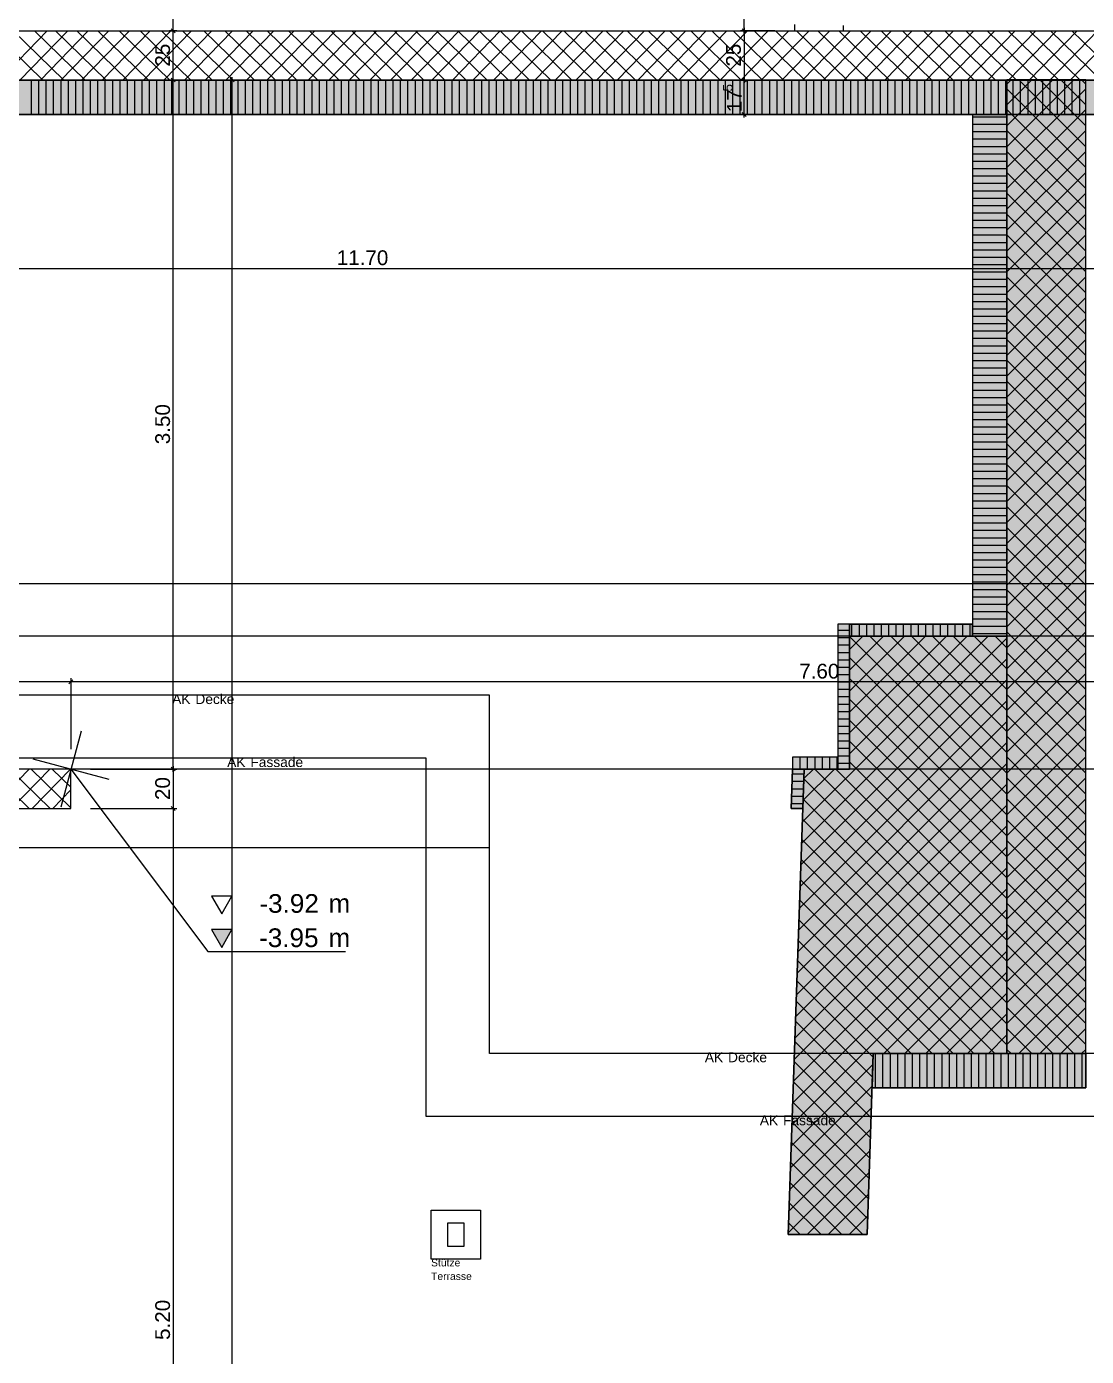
# Model space of a CAD drawing. Extents: x 0 to 1189, y 0 to 841.
# Drawn here: x 249.3 to 357, y 321.5 to 456.6 of the extents above; entities that cross this region are included whole.
import ezdxf
from ezdxf.lldxf.tags import DXFTag

# ---------------------------------------------------------------- set-up
doc = ezdxf.new("R2010")
doc.units = 0
doc.layers.get('0').update_dxf_attribs({"lineweight": 35})
for name, color, linetype, lineweight in [('211.5 Stahlbeton Kontur', 7, 'Continuous', 25), ('211.5 Stahlbeton Schraffur', 7, 'Continuous', 25), ('225.2 Dämmung Innen', 7, 'Continuous', 25), ('273.0 Innentüren', 7, 'Continuous', 25), ('Bemassung', 7, 'Continuous', 25), ('Deckenabsätze', 7, 'Continuous', 25), ('Gebäude Kontur', 7, 'Continuous', 25), ('Hilfskörper', 7, 'Continuous', 25), ('Höhenkoten', 7, 'Continuous', 25)]:
    doc.layers.add(name, color=color, linetype=linetype, lineweight=lineweight)
doc.styles.get("Standard").update_dxf_attribs({"font": 'arial.ttf'})
tags = doc.linetypes.add('BORDERX2', pattern=[88.9, 25.4, -12.7, 25.4, -12.7, 0, -12.7]).pattern_tags.tags
tags[14:15] = [DXFTag(74, 4), DXFTag(75, 0), DXFTag(340, '0'), DXFTag(46, 1.0), DXFTag(50, 0.0), DXFTag(44, 0.0), DXFTag(45, 0.0)]
tags[12:13] = [DXFTag(74, 4), DXFTag(75, 0), DXFTag(340, '0'), DXFTag(46, 1.0), DXFTag(50, 0.0), DXFTag(44, 0.0), DXFTag(45, 0.0)]
tags[10:11] = [DXFTag(74, 4), DXFTag(75, 0), DXFTag(340, '0'), DXFTag(46, 1.0), DXFTag(50, 0.0), DXFTag(44, 0.0), DXFTag(45, 0.0)]
tags[8:9] = [DXFTag(74, 4), DXFTag(75, 0), DXFTag(340, '0'), DXFTag(46, 1.0), DXFTag(50, 0.0), DXFTag(44, 0.0), DXFTag(45, 0.0)]
tags[6:7] = [DXFTag(74, 4), DXFTag(75, 0), DXFTag(340, '0'), DXFTag(46, 1.0), DXFTag(50, 0.0), DXFTag(44, 0.0), DXFTag(45, 0.0)]
tags[4:5] = [DXFTag(74, 4), DXFTag(75, 0), DXFTag(340, '0'), DXFTag(46, 1.0), DXFTag(50, 0.0), DXFTag(44, 0.0), DXFTag(45, 0.0)]
tags = doc.linetypes.add('DASHED2', pattern=[9.525, 6.35, -3.175]).pattern_tags.tags
tags[6:7] = [DXFTag(74, 4), DXFTag(75, 0), DXFTag(340, '0'), DXFTag(46, 1.0), DXFTag(50, 0.0), DXFTag(44, 0.0), DXFTag(45, 0.0)]
tags[4:5] = [DXFTag(74, 4), DXFTag(75, 0), DXFTag(340, '0'), DXFTag(46, 1.0), DXFTag(50, 0.0), DXFTag(44, 0.0), DXFTag(45, 0.0)]
tags = doc.linetypes.add('Strichlin_lang', pattern=[0.5, 0.3, -0.2]).pattern_tags.tags
tags[6:7] = [DXFTag(74, 4), DXFTag(75, 0), DXFTag(340, '0'), DXFTag(46, 1.0), DXFTag(50, 0.0), DXFTag(44, 0.0), DXFTag(45, 0.0)]
tags[4:5] = [DXFTag(74, 4), DXFTag(75, 0), DXFTag(340, '0'), DXFTag(46, 1.0), DXFTag(50, 0.0), DXFTag(44, 0.0), DXFTag(45, 0.0)]
tags = doc.linetypes.add('Wipeout_Contour', pattern=[1, 0, -1]).pattern_tags.tags
tags[6:7] = [DXFTag(74, 4), DXFTag(75, 0), DXFTag(340, '0'), DXFTag(46, 1.0), DXFTag(50, 0.0), DXFTag(44, 0.0), DXFTag(45, 0.0)]
tags[4:5] = [DXFTag(74, 4), DXFTag(75, 0), DXFTag(340, '0'), DXFTag(46, 1.0), DXFTag(50, 0.0), DXFTag(44, 0.0), DXFTag(45, 0.0)]

# ---------------------------------------------------------------- blocks, each defined once
blk = doc.blocks.new('Referenz-A0SO6TOG06', base_point=(4.4, 96.7))
at = {"layer": '211.5 Stahlbeton Kontur', "color": 0, "lineweight": 18}
for p, q in [((166.34, 456.14), (400.34, 456.14)), ((400.34, 451.13), (166.34, 451.13)), ((253.83, 381.14), (241.83, 381.14)), ((253.83, 377.14), (253.83, 381.14)), ((241.83, 377.14), (253.83, 377.14))]:
    blk.add_line(p, q, dxfattribs=at)
at = {"layer": '211.5 Stahlbeton Schraffur', "color": 0, "lineweight": 13}
for p, q in [((250.97, 451.13), (245.82, 456.14)), ((246.55, 451.13), (251.42, 456.14)), ((253.12, 451.13), (247.97, 456.14)), ((248.64, 451.13), (253.51, 456.14)), ((255.27, 451.13), (250.12, 456.14)), ((250.73, 451.13), (255.6, 456.14)), ((257.42, 451.13), (252.28, 456.14)), ((252.82, 451.13), (257.7, 456.14)), ((259.57, 451.13), (254.43, 456.14)), ((254.92, 451.13), (259.79, 456.14)), ((261.72, 451.13), (256.58, 456.14)), ((257.01, 451.13), (261.88, 456.14)), ((263.87, 451.13), (258.73, 456.14)), ((259.1, 451.13), (263.97, 456.14)), ((266.03, 451.13), (260.88, 456.14)), ((261.2, 451.13), (266.07, 456.14)), ((268.18, 451.13), (263.03, 456.14)), ((263.29, 451.13), (268.16, 456.14)), ((270.33, 451.13), (265.18, 456.14)), ((265.38, 451.13), (270.25, 456.14)), ((272.48, 451.13), (267.33, 456.14)), ((267.47, 451.13), (272.35, 456.14)), ((274.63, 451.13), (269.48, 456.14)), ((269.57, 451.13), (274.44, 456.14)), ((276.78, 451.13), (271.63, 456.14)), ((271.66, 451.13), (276.53, 456.14)), ((273.75, 451.13), (278.62, 456.14)), ((278.93, 451.13), (273.79, 456.14)), ((275.85, 451.13), (280.72, 456.14)), ((281.08, 451.13), (275.94, 456.14)), ((277.94, 451.13), (282.81, 456.14)), ((283.23, 451.13), (278.09, 456.14)), ((280.03, 451.13), (284.9, 456.14)), ((285.38, 451.13), (280.24, 456.14)), ((282.12, 451.13), (287, 456.14)), ((287.54, 451.13), (282.39, 456.14)), ((284.22, 451.13), (289.09, 456.14)), ((289.69, 451.13), (284.54, 456.14)), ((286.31, 451.13), (291.18, 456.14)), ((291.84, 451.13), (286.69, 456.14)), ((288.4, 451.13), (293.27, 456.14)), ((293.99, 451.13), (288.84, 456.14)), ((290.49, 451.13), (295.37, 456.14)), ((296.14, 451.13), (290.99, 456.14)), ((292.59, 451.13), (297.46, 456.14)), ((298.29, 451.13), (293.14, 456.14)), ((294.68, 451.13), (299.55, 456.14)), ((300.44, 451.13), (295.3, 456.14)), ((296.77, 451.13), (301.65, 456.14)), ((302.59, 451.13), (297.45, 456.14)), ((298.87, 451.13), (303.74, 456.14)), ((304.74, 451.13), (299.6, 456.14)), ((300.96, 451.13), (305.83, 456.14)), ((306.89, 451.13), (301.75, 456.14)), ((303.05, 451.13), (307.92, 456.14)), ((309.05, 451.13), (303.9, 456.14)), ((305.14, 451.13), (310.02, 456.14)), ((311.2, 451.13), (306.05, 456.14)), ((307.24, 451.13), (312.11, 456.14)), ((313.35, 451.13), (308.2, 456.14)), ((309.33, 451.13), (314.2, 456.14)), ((315.5, 451.13), (310.35, 456.14)), ((311.42, 451.13), (316.3, 456.14)), ((317.65, 451.13), (312.5, 456.14)), ((313.52, 451.13), (318.39, 456.14)), ((319.8, 451.13), (314.65, 456.14)), ((315.61, 451.13), (320.48, 456.14)), ((321.95, 451.13), (316.81, 456.14)), ((317.7, 451.13), (322.57, 456.14)), ((324.1, 451.13), (318.96, 456.14)), ((319.79, 451.13), (324.67, 456.14)), ((326.25, 451.13), (321.11, 456.14)), ((321.89, 451.13), (326.76, 456.14)), ((328.4, 451.13), (323.26, 456.14)), ((323.98, 451.13), (328.85, 456.14)), ((330.56, 451.13), (325.41, 456.14)), ((326.07, 451.13), (330.94, 456.14)), ((332.71, 451.13), (327.56, 456.14)), ((328.17, 451.13), (333.04, 456.14)), ((334.86, 451.13), (329.71, 456.14)), ((330.26, 451.13), (335.13, 456.14)), ((337.01, 451.13), (331.86, 456.14)), ((332.35, 451.13), (337.22, 456.14)), ((339.16, 451.13), (334.01, 456.14)), ((334.44, 451.13), (339.32, 456.14)), ((341.31, 451.13), (336.16, 456.14)), ((336.54, 451.13), (341.41, 456.14)), ((343.46, 451.13), (338.32, 456.14)), ((338.63, 451.13), (343.5, 456.14)), ((345.61, 451.13), (340.47, 456.14)), ((340.72, 451.13), (345.59, 456.14)), ((347.76, 451.13), (342.62, 456.14)), ((342.82, 451.13), (347.69, 456.14)), ((349.92, 451.13), (344.77, 456.14)), ((344.91, 451.13), (349.78, 456.14)), ((352.07, 451.13), (346.92, 456.14)), ((347, 451.13), (351.87, 456.14)), ((354.22, 451.13), (349.07, 456.14)), ((349.09, 451.13), (353.97, 456.14)), ((351.19, 451.13), (356.06, 456.14)), ((356.37, 451.13), (351.22, 456.14)), ((353.28, 451.13), (358.15, 456.14)), ((358.52, 451.13), (353.37, 456.14)), ((355.37, 451.13), (360.24, 456.14)), ((360.67, 451.13), (355.52, 456.14)), ((249.58, 377.14), (245.47, 381.14)), ((245.71, 377.14), (249.6, 381.14)), ((251.74, 377.14), (247.62, 381.14)), ((247.8, 377.14), (251.69, 381.14)), ((253.83, 377.19), (249.78, 381.14)), ((249.89, 377.14), (253.79, 381.14)), ((253.83, 379.28), (251.93, 381.14)), ((251.99, 377.14), (253.83, 379.04))]:
    blk.add_line(p, q, dxfattribs=at)
at = {"layer": '225.2 Dämmung Innen', "color": 0, "linetype": 'Wipeout_Contour', "lineweight": 0, "ltscale": 21.845507}
for p, q in [((400.34, 451.13), (169.83, 451.13)), ((169.83, 447.63), (400.34, 447.63))]:
    blk.add_line(p, q, dxfattribs=at)
at = {"layer": '225.2 Dämmung Innen', "color": 0, "lineweight": 13}
for p, q in [((169.83, 451.13), (400.34, 451.13)), ((249.83, 447.63), (249.83, 451.13)), ((250.58, 447.63), (250.58, 451.13)), ((251.33, 447.63), (251.33, 451.13)), ((252.08, 447.63), (252.08, 451.13)), ((252.83, 447.63), (252.83, 451.13)), ((253.58, 447.63), (253.58, 451.13)), ((254.33, 447.63), (254.33, 451.13)), ((255.08, 447.63), (255.08, 451.13)), ((255.83, 447.63), (255.83, 451.13)), ((256.58, 447.63), (256.58, 451.13)), ((257.33, 447.63), (257.33, 451.13)), ((258.08, 447.63), (258.08, 451.13)), ((258.83, 447.63), (258.83, 451.13)), ((259.58, 447.63), (259.58, 451.13)), ((260.33, 447.63), (260.33, 451.13)), ((261.08, 447.63), (261.08, 451.13)), ((261.83, 447.63), (261.83, 451.13)), ((262.58, 447.63), (262.58, 451.13)), ((263.33, 447.63), (263.33, 451.13)), ((264.08, 447.63), (264.08, 451.13)), ((264.83, 447.63), (264.83, 451.13)), ((265.58, 447.63), (265.58, 451.13)), ((266.33, 447.63), (266.33, 451.13)), ((267.08, 447.63), (267.08, 451.13)), ((267.83, 447.63), (267.83, 451.13)), ((268.58, 447.63), (268.58, 451.13)), ((269.33, 447.63), (269.33, 451.13)), ((270.08, 447.63), (270.08, 451.13)), ((270.83, 447.63), (270.83, 451.13)), ((271.58, 447.63), (271.58, 451.13)), ((272.33, 447.63), (272.33, 451.13)), ((273.08, 447.63), (273.08, 451.13)), ((273.83, 447.63), (273.83, 451.13)), ((274.58, 447.63), (274.58, 451.13)), ((275.33, 447.63), (275.33, 451.13)), ((276.08, 447.63), (276.08, 451.13)), ((276.83, 447.63), (276.83, 451.13)), ((277.58, 447.63), (277.58, 451.13)), ((278.33, 447.63), (278.33, 451.13)), ((279.08, 447.63), (279.08, 451.13)), ((279.83, 447.63), (279.83, 451.13)), ((280.58, 447.63), (280.58, 451.13)), ((281.33, 447.63), (281.33, 451.13)), ((282.08, 447.63), (282.08, 451.13)), ((282.83, 447.63), (282.83, 451.13)), ((283.58, 447.63), (283.58, 451.13)), ((284.33, 447.63), (284.33, 451.13)), ((285.08, 447.63), (285.08, 451.13)), ((285.83, 447.63), (285.83, 451.13)), ((286.58, 447.63), (286.58, 451.13)), ((287.33, 447.63), (287.33, 451.13)), ((288.08, 447.63), (288.08, 451.13)), ((288.83, 447.63), (288.83, 451.13)), ((289.58, 447.63), (289.58, 451.13)), ((290.33, 447.63), (290.33, 451.13)), ((291.08, 447.63), (291.08, 451.13)), ((291.83, 447.63), (291.83, 451.13)), ((292.58, 447.63), (292.58, 451.13)), ((293.33, 447.63), (293.33, 451.13)), ((294.08, 447.63), (294.08, 451.13)), ((294.83, 447.63), (294.83, 451.13)), ((295.58, 447.63), (295.58, 451.13)), ((296.33, 447.63), (296.33, 451.13)), ((297.08, 447.63), (297.08, 451.13)), ((297.83, 447.63), (297.83, 451.13)), ((298.58, 447.63), (298.58, 451.13)), ((299.33, 447.63), (299.33, 451.13)), ((300.08, 447.63), (300.08, 451.13)), ((300.83, 447.63), (300.83, 451.13)), ((301.58, 447.63), (301.58, 451.13)), ((302.33, 447.63), (302.33, 451.13)), ((303.08, 447.63), (303.08, 451.13)), ((303.83, 447.63), (303.83, 451.13)), ((304.58, 447.63), (304.58, 451.13)), ((305.33, 447.63), (305.33, 451.13)), ((306.08, 447.63), (306.08, 451.13)), ((306.83, 447.63), (306.83, 451.13)), ((307.58, 447.63), (307.58, 451.13)), ((308.33, 447.63), (308.33, 451.13)), ((309.08, 447.63), (309.08, 451.13)), ((309.83, 447.63), (309.83, 451.13)), ((310.58, 447.63), (310.58, 451.13)), ((311.33, 447.63), (311.33, 451.13)), ((312.08, 447.63), (312.08, 451.13)), ((312.83, 447.63), (312.83, 451.13)), ((313.58, 447.63), (313.58, 451.13)), ((314.33, 447.63), (314.33, 451.13)), ((315.08, 447.63), (315.08, 451.13)), ((315.83, 447.63), (315.83, 451.13)), ((316.58, 447.63), (316.58, 451.13)), ((317.33, 447.63), (317.33, 451.13)), ((318.08, 447.63), (318.08, 451.13)), ((318.83, 447.63), (318.83, 451.13)), ((319.58, 447.63), (319.58, 451.13)), ((320.33, 447.63), (320.33, 451.13)), ((321.08, 447.63), (321.08, 451.13)), ((321.83, 447.63), (321.83, 451.13)), ((322.58, 447.63), (322.58, 451.13)), ((323.33, 447.63), (323.33, 451.13)), ((324.08, 447.63), (324.08, 451.13)), ((324.83, 447.63), (324.83, 451.13)), ((325.58, 447.63), (325.58, 451.13)), ((326.33, 447.63), (326.33, 451.13)), ((327.08, 447.63), (327.08, 451.13)), ((327.83, 447.63), (327.83, 451.13)), ((328.58, 447.63), (328.58, 451.13)), ((329.33, 447.63), (329.33, 451.13)), ((330.08, 447.63), (330.08, 451.13)), ((330.83, 447.63), (330.83, 451.13)), ((331.58, 447.63), (331.58, 451.13)), ((332.33, 447.63), (332.33, 451.13)), ((333.08, 447.63), (333.08, 451.13)), ((333.83, 447.63), (333.83, 451.13)), ((334.58, 447.63), (334.58, 451.13)), ((335.33, 447.63), (335.33, 451.13)), ((336.08, 447.63), (336.08, 451.13)), ((336.83, 447.63), (336.83, 451.13)), ((337.58, 447.63), (337.58, 451.13)), ((338.33, 447.63), (338.33, 451.13)), ((339.08, 447.63), (339.08, 451.13)), ((339.83, 447.63), (339.83, 451.13)), ((340.58, 447.63), (340.58, 451.13)), ((341.33, 447.63), (341.33, 451.13)), ((342.08, 447.63), (342.08, 451.13)), ((342.83, 447.63), (342.83, 451.13)), ((343.58, 447.63), (343.58, 451.13)), ((344.33, 447.63), (344.33, 451.13)), ((345.08, 447.63), (345.08, 451.13)), ((345.83, 447.63), (345.83, 451.13)), ((346.58, 447.63), (346.58, 451.13)), ((347.33, 447.63), (347.33, 451.13)), ((348.08, 447.63), (348.08, 451.13)), ((348.83, 447.63), (348.83, 451.13)), ((349.58, 447.63), (349.58, 451.13)), ((350.33, 447.63), (350.33, 451.13)), ((351.08, 447.63), (351.08, 451.13)), ((351.83, 447.63), (351.83, 451.13)), ((352.58, 447.63), (352.58, 451.13)), ((353.33, 447.63), (353.33, 451.13)), ((354.08, 447.63), (354.08, 451.13)), ((354.83, 447.63), (354.83, 451.13)), ((355.58, 447.63), (355.58, 451.13)), ((356.33, 447.63), (356.33, 451.13)), ((400.34, 447.63), (169.83, 447.63))]:
    blk.add_line(p, q, dxfattribs=at)
at = {"layer": '225.2 Dämmung Innen', "color": 7, "linetype": 'Wipeout_Contour', "lineweight": 0, "ltscale": 21.845507, "true_color": 0xffffff}
for points in [[(169.83, 447.63), (400.34, 447.63), (169.83, 451.13)], [(400.34, 447.63), (169.83, 451.13), (400.34, 451.13)]]:
    blk.add_solid(points, dxfattribs=at)
at = {"layer": '273.0 Innentüren', "color": 0, "lineweight": 13}
for p, q in [((327.34, 456.78), (327.34, 456.14)), ((332.34, 456.14), (332.34, 456.68))]:
    blk.add_line(p, q, dxfattribs=at)
at = {"layer": 'Bemassung', "color": 0, "lineweight": 13}
for p, q in [((264.23, 456.14), (264.23, 484.14)), ((322.23, 456.14), (322.23, 484.14)), ((264.6, 456.14), (263.85, 456.14)), ((264.6, 456.14), (263.85, 456.14)), ((264.03, 456.34), (264.43, 455.94)), ((264.43, 455.94), (264.03, 456.34)), ((264.23, 456.14), (264.23, 456.44)), ((264.23, 455.84), (264.23, 456.14)), ((264.23, 451.13), (264.23, 456.14)), ((325.34, 456.14), (321.85, 456.14)), ((321.85, 456.14), (322.6, 456.14)), ((322.03, 456.34), (322.43, 455.94)), ((322.43, 455.94), (322.03, 456.34)), ((322.23, 456.44), (322.23, 456.14)), ((322.23, 455.84), (322.23, 456.14)), ((322.23, 456.14), (322.23, 451.13)), ((264.03, 451.33), (264.43, 450.93)), ((264.43, 450.93), (264.03, 451.33)), ((264.23, 451.13), (264.23, 451.43)), ((270.43, 450.93), (270.03, 451.33)), ((270.23, 451.13), (270.23, 451.43)), ((322.03, 451.33), (322.43, 450.93)), ((322.43, 450.93), (322.03, 451.33)), ((322.23, 451.13), (322.23, 451.43)), ((264.6, 451.13), (262.23, 451.13)), ((264.6, 451.13), (263.85, 451.13)), ((264.23, 450.83), (264.23, 451.13)), ((264.23, 381.14), (264.23, 451.13)), ((270.6, 451.13), (268.23, 451.13)), ((270.23, 297), (270.23, 451.13)), ((321.85, 451.13), (322.6, 451.13)), ((322.6, 451.13), (321.85, 451.13)), ((322.23, 451.13), (322.23, 450.83)), ((322.23, 447.63), (322.23, 451.13)), ((322.6, 447.63), (321.85, 447.63)), ((322.03, 447.83), (322.43, 447.43)), ((322.23, 447.33), (322.23, 447.63)), ((166.34, 432), (400.34, 432)), ((166.34, 400), (860.83, 400)), ((253.83, 390), (241.83, 390)), ((253.83, 390), (253.53, 390)), ((254.03, 390.2), (253.63, 389.8)), ((253.63, 389.8), (254.03, 390.2)), ((253.83, 390.38), (253.83, 383.14)), ((253.83, 390.38), (253.83, 383.14)), ((405.83, 390), (253.83, 390)), ((254.13, 390), (253.83, 390)), ((255.83, 381.14), (264.6, 381.14)), ((264.6, 381.14), (255.83, 381.14)), ((264.43, 380.94), (264.03, 381.34)), ((264.03, 381.34), (264.43, 380.94)), ((264.23, 381.44), (264.23, 381.14)), ((264.23, 381.14), (264.23, 377.14)), ((264.23, 380.84), (264.23, 381.14)), ((255.83, 377.14), (264.6, 377.14)), ((255.83, 377.14), (264.6, 377.14)), ((264.43, 376.94), (264.03, 377.34)), ((264.03, 377.34), (264.43, 376.94)), ((264.23, 377.44), (264.23, 377.14)), ((264.23, 377.14), (264.23, 297)), ((264.23, 377.14), (264.23, 376.84))]:
    blk.add_line(p, q, dxfattribs=at)
at = {"layer": 'Deckenabsätze', "color": 0, "linetype": 'Wipeout_Contour', "lineweight": 0, "ltscale": 22.046757}
for p, q in [((356.94, 451.14), (348.94, 451.14)), ((348.94, 451.14), (348.94, 352.24)), ((356.94, 352.24), (356.94, 451.14)), ((348.94, 352.24), (356.94, 352.24))]:
    blk.add_line(p, q, dxfattribs=at)
at = {"layer": 'Deckenabsätze', "color": 0, "lineweight": 13}
for p, q in [((348.94, 450.72), (349.36, 451.14)), ((348.94, 448.6), (351.48, 451.14)), ((348.94, 446.48), (353.6, 451.14)), ((348.94, 444.36), (355.72, 451.14)), ((348.94, 451.14), (348.94, 352.24)), ((356.94, 451.14), (348.94, 451.14)), ((348.94, 442.24), (356.94, 450.24)), ((356.94, 442.24), (348.94, 450.24)), ((356.94, 444.36), (350.16, 451.14)), ((356.94, 446.48), (352.28, 451.14)), ((356.94, 448.6), (354.4, 451.14)), ((356.94, 450.72), (356.52, 451.14)), ((356.94, 352.24), (356.94, 451.14)), ((345.44, 447.64), (345.44, 394.64)), ((348.94, 447.64), (345.44, 447.64)), ((345.44, 447.39), (348.94, 447.39)), ((348.94, 440.12), (356.94, 448.12)), ((356.94, 440.12), (348.94, 448.12)), ((348.94, 394.64), (348.94, 447.64)), ((345.44, 446.64), (348.94, 446.64)), ((345.44, 445.89), (348.94, 445.89)), ((348.94, 438), (356.94, 446)), ((356.94, 438), (348.94, 446)), ((345.44, 445.14), (348.94, 445.14)), ((345.44, 444.39), (348.94, 444.39)), ((345.44, 443.64), (348.94, 443.64)), ((348.94, 435.88), (356.94, 443.88)), ((356.94, 435.88), (348.94, 443.88)), ((345.44, 442.89), (348.94, 442.89)), ((345.44, 442.14), (348.94, 442.14)), ((348.94, 433.75), (356.94, 441.75)), ((356.94, 433.75), (348.94, 441.75)), ((345.44, 441.39), (348.94, 441.39)), ((345.44, 440.64), (348.94, 440.64)), ((345.44, 439.89), (348.94, 439.89)), ((345.44, 439.14), (348.94, 439.14)), ((348.94, 431.63), (356.94, 439.63)), ((356.94, 431.63), (348.94, 439.63)), ((345.44, 438.39), (348.94, 438.39)), ((345.44, 437.64), (348.94, 437.64)), ((345.44, 436.89), (348.94, 436.89)), ((348.94, 429.51), (356.94, 437.51)), ((356.94, 429.51), (348.94, 437.51)), ((345.44, 436.14), (348.94, 436.14)), ((345.44, 435.39), (348.94, 435.39)), ((348.94, 427.39), (356.94, 435.39)), ((356.94, 427.39), (348.94, 435.39)), ((345.44, 434.64), (348.94, 434.64)), ((345.44, 433.89), (348.94, 433.89)), ((345.44, 433.14), (348.94, 433.14)), ((345.44, 432.39), (348.94, 432.39)), ((348.94, 425.27), (356.94, 433.27)), ((356.94, 425.27), (348.94, 433.27)), ((345.44, 431.64), (348.94, 431.64)), ((348.94, 423.15), (356.94, 431.15)), ((356.94, 423.15), (348.94, 431.15)), ((345.44, 430.89), (348.94, 430.89)), ((345.44, 430.14), (348.94, 430.14)), ((345.44, 429.39), (348.94, 429.39)), ((345.44, 428.64), (348.94, 428.64)), ((348.94, 421.03), (356.94, 429.03)), ((356.94, 421.03), (348.94, 429.03)), ((345.44, 427.89), (348.94, 427.89)), ((345.44, 427.14), (348.94, 427.14)), ((348.94, 418.9), (356.94, 426.9)), ((356.94, 418.9), (348.94, 426.9)), ((345.44, 426.39), (348.94, 426.39)), ((345.44, 425.64), (348.94, 425.64)), ((345.44, 424.89), (348.94, 424.89)), ((348.94, 416.78), (356.94, 424.78)), ((356.94, 416.78), (348.94, 424.78)), ((345.44, 424.14), (348.94, 424.14)), ((345.44, 423.39), (348.94, 423.39)), ((345.44, 422.64), (348.94, 422.64)), ((345.44, 421.89), (348.94, 421.89)), ((348.94, 414.66), (356.94, 422.66)), ((356.94, 414.66), (348.94, 422.66)), ((345.44, 421.14), (348.94, 421.14)), ((345.44, 420.39), (348.94, 420.39)), ((348.94, 412.54), (356.94, 420.54)), ((356.94, 412.54), (348.94, 420.54)), ((345.44, 419.64), (348.94, 419.64)), ((345.44, 418.89), (348.94, 418.89)), ((345.44, 418.14), (348.94, 418.14)), ((348.94, 410.42), (356.94, 418.42)), ((356.94, 410.42), (348.94, 418.42)), ((345.44, 417.39), (348.94, 417.39)), ((345.44, 416.64), (348.94, 416.64)), ((348.94, 408.3), (356.94, 416.3)), ((356.94, 408.3), (348.94, 416.3)), ((345.44, 415.89), (348.94, 415.89)), ((345.44, 415.14), (348.94, 415.14)), ((345.44, 414.39), (348.94, 414.39)), ((345.44, 413.64), (348.94, 413.64)), ((348.94, 406.18), (356.94, 414.18)), ((356.94, 406.18), (348.94, 414.18)), ((345.44, 412.89), (348.94, 412.89)), ((345.44, 412.14), (348.94, 412.14)), ((348.94, 404.06), (356.94, 412.06)), ((356.94, 404.06), (348.94, 412.06)), ((345.44, 411.39), (348.94, 411.39)), ((345.44, 410.64), (348.94, 410.64)), ((345.44, 409.89), (348.94, 409.89)), ((348.94, 401.93), (356.94, 409.93)), ((356.94, 401.93), (348.94, 409.93)), ((345.44, 409.14), (348.94, 409.14)), ((345.44, 408.39), (348.94, 408.39)), ((345.44, 407.64), (348.94, 407.64)), ((345.44, 406.89), (348.94, 406.89)), ((348.94, 399.81), (356.94, 407.81)), ((356.94, 399.81), (348.94, 407.81)), ((345.44, 406.14), (348.94, 406.14)), ((345.44, 405.39), (348.94, 405.39)), ((348.94, 397.69), (356.94, 405.69)), ((356.94, 397.69), (348.94, 405.69)), ((345.44, 404.64), (348.94, 404.64)), ((345.44, 403.89), (348.94, 403.89)), ((345.44, 403.14), (348.94, 403.14)), ((348.94, 395.57), (356.94, 403.57)), ((356.94, 395.57), (348.94, 403.57)), ((345.44, 402.39), (348.94, 402.39)), ((345.44, 401.64), (348.94, 401.64)), ((348.94, 393.45), (356.94, 401.45)), ((356.94, 393.45), (348.94, 401.45)), ((345.44, 400.89), (348.94, 400.89)), ((345.44, 400.14), (348.94, 400.14)), ((345.44, 399.39), (348.94, 399.39)), ((345.44, 398.64), (348.94, 398.64)), ((348.94, 391.33), (356.94, 399.33)), ((356.94, 391.33), (348.94, 399.33)), ((345.44, 397.89), (348.94, 397.89)), ((348.94, 389.21), (356.94, 397.21)), ((356.94, 389.21), (348.94, 397.21)), ((331.74, 395.84), (331.74, 381.14)), ((332.94, 395.84), (331.74, 395.84)), ((332.94, 394.64), (332.94, 395.84)), ((332.94, 395.84), (345.44, 395.84)), ((332.94, 381.14), (332.94, 395.84)), ((333.19, 394.64), (333.19, 395.84)), ((333.94, 394.64), (333.94, 395.84)), ((334.69, 394.64), (334.69, 395.84)), ((335.44, 394.64), (335.44, 395.84)), ((336.19, 394.64), (336.19, 395.84)), ((336.94, 394.64), (336.94, 395.84)), ((337.69, 394.64), (337.69, 395.84)), ((338.44, 394.64), (338.44, 395.84)), ((339.19, 394.64), (339.19, 395.84)), ((339.94, 394.64), (339.94, 395.84)), ((340.69, 394.64), (340.69, 395.84)), ((341.44, 394.64), (341.44, 395.84)), ((342.19, 394.64), (342.19, 395.84)), ((342.94, 394.64), (342.94, 395.84)), ((343.69, 394.64), (343.69, 395.84)), ((344.44, 394.64), (344.44, 395.84)), ((345.19, 394.64), (345.19, 395.84)), ((345.44, 397.14), (348.94, 397.14)), ((345.44, 396.39), (348.94, 396.39)), ((345.44, 395.84), (345.44, 394.64)), ((328.16, 375.78), (347.02, 394.64)), ((331.74, 395.24), (332.94, 395.24)), ((331.74, 394.49), (332.94, 394.49)), ((332.94, 393.29), (334.29, 394.64)), ((332.94, 391.17), (336.41, 394.64)), ((332.94, 389.05), (338.53, 394.64)), ((332.94, 386.93), (340.65, 394.64)), ((332.94, 384.8), (342.78, 394.64)), ((332.94, 382.68), (344.9, 394.64)), ((345.44, 394.64), (332.94, 394.64)), ((332.94, 381.14), (332.94, 394.64)), ((332.94, 394.64), (348.94, 394.64)), ((348.94, 378.59), (332.94, 394.59)), ((348.94, 380.71), (335.01, 394.64)), ((348.94, 382.83), (337.13, 394.64)), ((348.94, 384.95), (339.25, 394.64)), ((348.94, 387.08), (341.37, 394.64)), ((348.94, 389.2), (343.49, 394.64)), ((345.44, 395.64), (348.94, 395.64)), ((345.44, 394.89), (348.94, 394.89)), ((345.44, 394.64), (348.94, 394.64)), ((348.94, 391.32), (345.62, 394.64)), ((348.94, 393.44), (347.74, 394.64)), ((348.94, 387.08), (356.94, 395.08)), ((356.94, 387.08), (348.94, 395.08)), ((348.94, 394.64), (348.94, 352.24)), ((328.08, 373.58), (348.94, 394.44)), ((331.74, 393.74), (332.94, 393.74)), ((328.01, 371.39), (348.94, 392.32)), ((331.74, 392.99), (332.94, 392.99)), ((331.74, 392.24), (332.94, 392.24)), ((348.94, 376.47), (332.94, 392.47)), ((348.94, 384.96), (356.94, 392.96)), ((356.94, 384.96), (348.94, 392.96)), ((331.74, 391.49), (332.94, 391.49)), ((331.74, 390.74), (332.94, 390.74)), ((348.94, 382.84), (356.94, 390.84)), ((356.94, 382.84), (348.94, 390.84)), ((327.93, 369.19), (348.94, 390.2)), ((331.74, 389.99), (332.94, 389.99)), ((331.74, 389.24), (332.94, 389.24)), ((348.94, 374.35), (332.94, 390.35)), ((327.86, 366.99), (348.94, 388.08)), ((331.74, 388.49), (332.94, 388.49)), ((331.74, 387.74), (332.94, 387.74)), ((348.94, 372.23), (332.94, 388.23)), ((348.94, 380.72), (356.94, 388.72)), ((356.94, 380.72), (348.94, 388.72)), ((331.74, 386.99), (332.94, 386.99)), ((348.94, 378.6), (356.94, 386.6)), ((356.94, 378.6), (348.94, 386.6)), ((327.78, 364.8), (348.94, 385.95)), ((331.74, 386.24), (332.94, 386.24)), ((331.74, 385.49), (332.94, 385.49)), ((348.94, 370.1), (332.94, 386.1)), ((327.71, 362.6), (348.94, 383.83)), ((331.74, 384.74), (332.94, 384.74)), ((331.74, 383.99), (332.94, 383.99)), ((348.94, 367.98), (332.94, 383.98)), ((348.94, 376.48), (356.94, 384.48)), ((356.94, 376.48), (348.94, 384.48)), ((327.14, 382.34), (327.14, 381.14)), ((331.74, 382.34), (327.14, 382.34)), ((327.19, 381.14), (327.19, 382.34)), ((327.94, 381.14), (327.94, 382.34)), ((328.69, 381.14), (328.69, 382.34)), ((329.44, 381.14), (329.44, 382.34)), ((330.19, 381.14), (330.19, 382.34)), ((330.94, 381.14), (330.94, 382.34)), ((331.69, 381.14), (331.69, 382.34)), ((331.74, 383.24), (332.94, 383.24)), ((331.74, 382.49), (332.94, 382.49)), ((331.74, 381.14), (331.74, 382.34)), ((348.94, 374.36), (356.94, 382.36)), ((356.94, 374.36), (348.94, 382.36)), ((326.72, 333.84), (328.34, 381.14)), ((327, 377.14), (327.14, 381.14)), ((327.14, 381.14), (331.74, 381.14)), ((327.14, 381.14), (328.34, 381.14)), ((327.63, 360.4), (348.94, 381.71)), ((328.34, 381.14), (328.2, 377.14)), ((328.23, 377.97), (331.4, 381.14)), ((328.31, 380.17), (329.28, 381.14)), ((328.34, 381.14), (332.94, 381.14)), ((348.94, 361.62), (329.42, 381.14)), ((348.94, 363.74), (331.54, 381.14)), ((331.74, 381.74), (332.94, 381.74)), ((331.74, 381.14), (332.94, 381.14)), ((348.94, 365.86), (332.94, 381.86)), ((327.1, 379.89), (328.3, 379.89)), ((327.12, 380.64), (328.32, 380.64)), ((348.94, 359.5), (328.3, 380.13)), ((348.94, 372.24), (356.94, 380.24)), ((356.94, 372.24), (348.94, 380.24)), ((327.05, 378.39), (328.25, 378.39)), ((327.07, 379.14), (328.27, 379.14)), ((327.56, 358.21), (348.94, 379.59)), ((328.2, 377.14), (327, 377.14)), ((327.02, 377.64), (328.22, 377.64)), ((327.48, 356.01), (348.94, 377.47)), ((348.94, 357.38), (328.23, 378.08)), ((348.94, 370.11), (356.94, 378.11)), ((356.94, 370.11), (348.94, 378.11)), ((348.94, 355.26), (328.16, 376.03)), ((348.94, 367.99), (356.94, 375.99)), ((356.94, 367.99), (348.94, 375.99)), ((327.41, 353.82), (348.94, 375.35)), ((327.33, 351.62), (348.94, 373.23)), ((348.94, 353.13), (328.09, 373.98)), ((348.94, 365.87), (356.94, 373.87)), ((356.94, 365.87), (348.94, 373.87)), ((347.71, 352.24), (328.02, 371.93)), ((348.94, 363.75), (356.94, 371.75)), ((356.94, 363.75), (348.94, 371.75)), ((327.26, 349.42), (348.94, 371.11)), ((327.18, 347.23), (348.94, 368.98)), ((345.59, 352.24), (327.95, 369.88)), ((348.94, 361.63), (356.94, 369.63)), ((356.94, 361.63), (348.94, 369.63)), ((343.47, 352.24), (327.88, 367.82)), ((348.94, 359.51), (356.94, 367.51)), ((356.94, 359.51), (348.94, 367.51)), ((327.11, 345.03), (348.94, 366.86)), ((341.35, 352.24), (327.81, 365.77)), ((336.44, 352.24), (348.94, 364.74)), ((348.94, 357.39), (356.94, 365.39)), ((356.94, 357.39), (348.94, 365.39)), ((339.22, 352.24), (327.74, 363.72)), ((338.56, 352.24), (348.94, 362.62)), ((348.94, 355.27), (356.94, 363.27)), ((356.94, 355.27), (348.94, 363.27)), ((337.1, 352.24), (327.67, 361.67)), ((348.94, 353.14), (356.94, 361.14)), ((356.94, 353.14), (348.94, 361.14)), ((335.34, 351.88), (327.6, 359.62)), ((340.68, 352.24), (348.94, 360.5)), ((342.8, 352.24), (348.94, 358.38)), ((355.72, 352.24), (348.94, 359.02)), ((350.16, 352.24), (356.94, 359.02)), ((335.27, 349.83), (327.53, 357.57)), ((353.6, 352.24), (348.94, 356.9)), ((352.28, 352.24), (356.94, 356.9)), ((335.2, 347.78), (327.46, 355.52)), ((344.92, 352.24), (348.94, 356.26)), ((347.05, 352.24), (348.94, 354.14)), ((351.48, 352.24), (348.94, 354.78)), ((354.4, 352.24), (356.94, 354.78)), ((335.13, 345.72), (327.39, 353.47)), ((349.36, 352.24), (348.94, 352.66)), ((356.52, 352.24), (356.94, 352.66)), ((335.06, 343.67), (327.32, 351.41)), ((335.36, 352.24), (334.73, 333.84)), ((335.24, 348.74), (335.36, 352.24)), ((348.94, 352.24), (335.36, 352.24)), ((335.36, 352.24), (356.94, 352.24)), ((335.59, 348.74), (335.59, 352.24)), ((336.34, 348.74), (336.34, 352.24)), ((337.09, 348.74), (337.09, 352.24)), ((337.84, 348.74), (337.84, 352.24)), ((338.59, 348.74), (338.59, 352.24)), ((339.34, 348.74), (339.34, 352.24)), ((340.09, 348.74), (340.09, 352.24)), ((340.84, 348.74), (340.84, 352.24)), ((341.59, 348.74), (341.59, 352.24)), ((342.34, 348.74), (342.34, 352.24)), ((343.09, 348.74), (343.09, 352.24)), ((343.84, 348.74), (343.84, 352.24)), ((344.59, 348.74), (344.59, 352.24)), ((345.34, 348.74), (345.34, 352.24)), ((346.09, 348.74), (346.09, 352.24)), ((346.84, 348.74), (346.84, 352.24)), ((347.59, 348.74), (347.59, 352.24)), ((348.34, 348.74), (348.34, 352.24)), ((348.94, 352.24), (356.94, 352.24)), ((349.09, 348.74), (349.09, 352.24)), ((349.84, 348.74), (349.84, 352.24)), ((350.59, 348.74), (350.59, 352.24)), ((351.34, 348.74), (351.34, 352.24)), ((352.09, 348.74), (352.09, 352.24)), ((352.84, 348.74), (352.84, 352.24)), ((353.59, 348.74), (353.59, 352.24)), ((354.34, 348.74), (354.34, 352.24)), ((355.09, 348.74), (355.09, 352.24)), ((355.84, 348.74), (355.84, 352.24)), ((356.59, 348.74), (356.59, 352.24)), ((356.94, 352.24), (356.94, 348.74)), ((327.03, 342.83), (335.32, 351.12)), ((326.96, 340.64), (335.24, 348.93)), ((334.99, 341.62), (327.25, 349.36)), ((356.94, 348.74), (335.24, 348.74)), ((334.92, 339.57), (327.18, 347.31)), ((326.88, 338.44), (335.17, 346.73)), ((326.81, 336.25), (335.09, 344.53)), ((334.85, 337.52), (327.11, 345.26)), ((334.78, 335.47), (327.04, 343.21)), ((326.73, 334.05), (335.02, 342.34)), ((334.29, 333.84), (326.97, 341.16)), ((332.17, 333.84), (326.9, 339.11)), ((328.64, 333.84), (334.94, 340.14)), ((330.77, 333.84), (334.87, 337.94)), ((330.05, 333.84), (326.83, 337.05)), ((332.89, 333.84), (334.79, 335.75)), ((334.73, 333.84), (326.72, 333.84)), ((327.93, 333.84), (326.76, 335))]:
    blk.add_line(p, q, dxfattribs=at)
at = {"layer": 'Deckenabsätze', "color": 0, "linetype": 'Wipeout_Contour', "lineweight": 0, "ltscale": 27.738456}
for p, q in [((348.94, 447.64), (345.44, 447.64)), ((345.44, 447.64), (345.44, 395.84)), ((348.94, 394.64), (348.94, 447.64)), ((345.44, 395.84), (345.44, 394.64)), ((345.44, 394.64), (348.94, 394.64))]:
    blk.add_line(p, q, dxfattribs=at)
at = {"layer": 'Deckenabsätze', "color": 0, "linetype": 'Wipeout_Contour', "lineweight": 0, "ltscale": 21.412124}
for p, q in [((331.74, 395.84), (331.74, 381.14)), ((332.94, 395.84), (331.74, 395.84)), ((332.94, 381.14), (332.94, 395.84)), ((331.74, 381.14), (332.94, 381.14))]:
    blk.add_line(p, q, dxfattribs=at)
at = {"layer": 'Deckenabsätze', "color": 0, "linetype": 'Wipeout_Contour', "lineweight": 0, "ltscale": 21.6622}
for p, q in [((345.44, 395.84), (332.94, 395.84)), ((332.94, 395.84), (332.94, 394.64)), ((345.44, 394.64), (345.44, 395.84)), ((332.94, 394.64), (345.44, 394.64))]:
    blk.add_line(p, q, dxfattribs=at)
at = {"layer": 'Deckenabsätze', "color": 0, "linetype": 'Wipeout_Contour', "lineweight": 0, "ltscale": 42.215746}
for p, q in [((348.94, 394.64), (332.94, 394.64)), ((332.94, 394.64), (332.94, 381.14)), ((348.94, 352.24), (348.94, 394.64)), ((328.34, 381.14), (326.72, 333.84)), ((332.94, 381.14), (328.34, 381.14)), ((334.73, 333.84), (335.36, 352.24)), ((335.36, 352.24), (348.94, 352.24)), ((326.72, 333.84), (334.73, 333.84))]:
    blk.add_line(p, q, dxfattribs=at)
at = {"layer": 'Deckenabsätze', "color": 0, "linetype": 'Wipeout_Contour', "lineweight": 0, "ltscale": 21.235715}
for p, q in [((327.14, 382.34), (327.14, 381.14)), ((331.74, 382.34), (327.14, 382.34)), ((331.74, 381.14), (331.74, 382.34)), ((327.14, 381.14), (331.74, 381.14))]:
    blk.add_line(p, q, dxfattribs=at)
at = {"layer": 'Deckenabsätze', "color": 0, "linetype": 'Wipeout_Contour', "lineweight": 0, "ltscale": 21.155667}
for p, q in [((327.14, 381.14), (327, 377.14)), ((328.34, 381.14), (327.14, 381.14)), ((328.2, 377.14), (328.34, 381.14)), ((327, 377.14), (328.2, 377.14))]:
    blk.add_line(p, q, dxfattribs=at)
at = {"layer": 'Deckenabsätze', "color": 0, "linetype": 'Wipeout_Contour', "lineweight": 0, "ltscale": 20.993974}
for p, q in [((335.36, 352.24), (335.24, 348.74)), ((356.94, 352.24), (335.36, 352.24)), ((356.94, 348.74), (356.94, 352.24)), ((335.24, 348.74), (356.94, 348.74))]:
    blk.add_line(p, q, dxfattribs=at)
at = {"layer": 'Deckenabsätze', "color": 0, "lineweight": 13}
for points in [[(348.94, 352.24), (356.94, 352.24), (348.94, 451.14)], [(356.94, 352.24), (356.94, 451.14), (348.94, 451.14)], [(332.94, 381.14), (332.94, 381.14), (332.94, 394.64)], [(332.94, 333.84), (334.73, 333.84), (332.94, 394.64)], [(334.73, 333.84), (334.73, 394.64), (332.94, 394.64)], [(334.73, 394.64), (332.94, 394.64), (332.94, 394.64)], [(335.36, 352.24), (334.73, 352.24), (334.73, 394.64)], [(335.36, 352.24), (335.36, 394.64), (334.73, 394.64)], [(335.36, 394.64), (334.73, 394.64), (334.73, 394.64)], [(348.94, 352.24), (335.36, 352.24), (335.36, 394.64)], [(348.94, 352.24), (348.94, 394.64), (335.36, 394.64)], [(348.94, 394.64), (335.36, 394.64), (335.36, 394.64)], [(348.94, 352.24), (348.94, 394.64), (348.94, 394.64)], [(348.94, 394.64), (348.94, 394.64), (348.94, 394.64)], [(326.72, 333.84), (328.34, 333.84), (328.34, 381.14)], [(328.34, 333.84), (332.94, 333.84), (328.34, 381.14)], [(332.94, 333.84), (332.94, 381.14), (328.34, 381.14)], [(332.94, 381.14), (328.34, 381.14), (332.94, 381.14)], [(332.94, 333.84), (332.94, 381.14), (332.94, 381.14)], [(334.73, 333.84), (335.36, 352.24), (334.73, 352.24)], [(335.36, 352.24), (348.94, 352.24), (335.36, 352.24)]]:
    blk.add_solid(points, dxfattribs=at)
at = {"layer": 'Deckenabsätze', "color": 7, "linetype": 'Wipeout_Contour', "lineweight": 0, "ltscale": 22.046757, "true_color": 0xffffff}
for points in [[(348.94, 352.24), (356.94, 352.24), (348.94, 451.14)], [(356.94, 352.24), (348.94, 451.14), (356.94, 451.14)]]:
    blk.add_solid(points, dxfattribs=at)
at = {"layer": 'Deckenabsätze', "color": 7, "linetype": 'Wipeout_Contour', "lineweight": 0, "ltscale": 27.738456, "true_color": 0xffffff}
for points in [[(348.94, 395.84), (345.44, 395.84), (348.94, 447.64)], [(345.44, 395.84), (348.94, 447.64), (345.44, 447.64)], [(348.94, 394.64), (345.44, 394.64), (348.94, 395.84)], [(345.44, 394.64), (348.94, 395.84), (345.44, 395.84)], [(348.94, 394.64), (348.94, 394.64), (345.44, 394.64)]]:
    blk.add_solid(points, dxfattribs=at)
at = {"layer": 'Deckenabsätze', "color": 7, "linetype": 'Wipeout_Contour', "lineweight": 0, "ltscale": 21.412124, "true_color": 0xffffff}
for points in [[(331.74, 381.14), (332.94, 381.14), (331.74, 395.84)], [(332.94, 381.14), (331.74, 395.84), (332.94, 395.84)]]:
    blk.add_solid(points, dxfattribs=at)
at = {"layer": 'Deckenabsätze', "color": 7, "linetype": 'Wipeout_Contour', "lineweight": 0, "ltscale": 21.6622, "true_color": 0xffffff}
for points in [[(332.94, 394.64), (345.44, 394.64), (332.94, 395.84)], [(345.44, 394.64), (332.94, 395.84), (345.44, 395.84)]]:
    blk.add_solid(points, dxfattribs=at)
at = {"layer": 'Deckenabsätze', "color": 7, "linetype": 'Wipeout_Contour', "lineweight": 0, "ltscale": 42.215746, "true_color": 0xffffff}
for points in [[(332.94, 381.14), (348.94, 381.14), (332.94, 394.64)], [(348.94, 381.14), (332.94, 394.64), (348.94, 394.64)], [(332.94, 394.64), (348.94, 394.64), (332.94, 394.64)], [(327.35, 352.24), (348.94, 352.24), (328.34, 381.14)], [(348.94, 352.24), (328.34, 381.14), (348.94, 381.14)], [(328.34, 381.14), (348.94, 381.14), (332.94, 381.14)], [(348.94, 381.14), (332.94, 381.14), (348.94, 381.14)], [(326.72, 333.84), (334.73, 333.84), (327.35, 352.24)], [(334.73, 333.84), (327.35, 352.24), (335.36, 352.24)], [(327.35, 352.24), (335.36, 352.24), (327.35, 352.24)], [(335.36, 352.24), (327.35, 352.24), (348.94, 352.24)]]:
    blk.add_solid(points, dxfattribs=at)
at = {"layer": 'Deckenabsätze', "color": 7, "linetype": 'Wipeout_Contour', "lineweight": 0, "ltscale": 21.235715, "true_color": 0xffffff}
for points in [[(327.14, 381.14), (331.74, 381.14), (327.14, 382.34)], [(331.74, 381.14), (327.14, 382.34), (331.74, 382.34)]]:
    blk.add_solid(points, dxfattribs=at)
at = {"layer": 'Deckenabsätze', "color": 7, "linetype": 'Wipeout_Contour', "lineweight": 0, "ltscale": 21.155667, "true_color": 0xffffff}
for points in [[(328.2, 377.14), (327, 377.14), (328.34, 381.14)], [(327, 377.14), (328.34, 381.14), (327.14, 381.14)], [(328.34, 381.14), (327.14, 381.14), (327.14, 381.14)], [(328.2, 377.14), (328.2, 377.14), (327, 377.14)]]:
    blk.add_solid(points, dxfattribs=at)
at = {"layer": 'Deckenabsätze', "color": 7, "linetype": 'Wipeout_Contour', "lineweight": 0, "ltscale": 20.993974, "true_color": 0xffffff}
for points in [[(356.94, 348.74), (335.24, 348.74), (356.94, 352.24)], [(335.24, 348.74), (356.94, 352.24), (335.36, 352.24)], [(356.94, 352.24), (335.36, 352.24), (335.36, 352.24)], [(335.24, 348.74), (356.94, 348.74), (335.24, 348.74)]]:
    blk.add_solid(points, dxfattribs=at)
at = {"layer": 'Gebäude Kontur', "color": 0, "linetype": 'Strichlin_lang', "lineweight": 13, "ltscale": 0.13}
for p, q in [((296.35, 388.64), (154.34, 388.64)), ((296.35, 352.23), (296.35, 388.64)), ((289.94, 382.24), (147.94, 382.24)), ((289.94, 345.83), (289.94, 382.24)), ((400.34, 352.23), (296.35, 352.23)), ((406.75, 345.83), (289.94, 345.83))]:
    blk.add_line(p, q, dxfattribs=at)
at = {"layer": 'Gebäude Kontur', "color": 0, "linetype": 'DASHED2', "lineweight": 13, "ltscale": 0.13}
for p, q in [((290.44, 336.34), (295.44, 336.34)), ((290.44, 331.34), (290.44, 336.34)), ((292.14, 335.04), (293.74, 335.04)), ((292.14, 332.64), (292.14, 335.04)), ((293.74, 335.04), (293.74, 332.64)), ((295.44, 336.34), (295.44, 331.34)), ((293.74, 332.64), (292.14, 332.64)), ((295.44, 331.34), (290.44, 331.34))]:
    blk.add_line(p, q, dxfattribs=at)
at = {"layer": 'Hilfskörper', "color": 0, "linetype": 'DASHED2', "lineweight": 13, "ltscale": 0.13}
for p, q in [((619.83, 394.62), (166.33, 394.62)), ((619.83, 381.12), (166.33, 381.12))]:
    blk.add_line(p, q, dxfattribs=at)
at = {"layer": 'Hilfskörper', "color": 0, "linetype": 'BORDERX2', "lineweight": 13, "ltscale": 0.13}
blk.add_line((296.35, 373.13), (166.23, 373.13), dxfattribs=at)
at = {"layer": 'Höhenkoten', "color": 0, "lineweight": 13}
for p, q in [((254.87, 385), (252.8, 377.28)), ((249.97, 382.17), (257.7, 380.1)), ((253.83, 381.14), (267.73, 362.6)), ((268.13, 368.22), (269.16, 366.42)), ((270.2, 368.22), (268.13, 368.22)), ((269.16, 366.42), (270.2, 368.22)), ((268.13, 364.82), (269.16, 363.02)), ((270.2, 364.82), (268.13, 364.82)), ((269.16, 363.02), (270.2, 364.82)), ((267.73, 362.6), (281.73, 362.6))]:
    blk.add_line(p, q, dxfattribs=at)
for points in [[(269.16, 363.02), (269.16, 364.82), (268.13, 364.82)], [(269.16, 363.02), (270.2, 364.82), (269.16, 364.82)]]:
    blk.add_solid(points, dxfattribs=at)
at = {"layer": 'Bemassung', "color": 0, "linetype": 'Continuous', "lineweight": 13, "ltscale": 0.13, "attachment_point": 1, "rotation": 90}
for s, insert, char_height in [('{\\fArial;25}', (262.4, 452.49), 1.5), ('{\\fArial;25}', (320.4, 452.49), 1.5), ('{\\fArial;5}', (320.09, 449.96), 0.99), ('{\\fArial;17}', (320.49, 447.86), 1.5), ('{\\fArial;3.50}', (262.4, 414.13), 1.5), ('{\\fArial;20}', (262.4, 377.99), 1.5), ('{\\fArial;5.20}', (262.4, 323.14), 1.5)]:
    blk.add_mtext(s, dxfattribs=dict(at, insert=insert, char_height=char_height))
at = {"layer": 'Bemassung', "color": 0, "linetype": 'Continuous', "lineweight": 13, "ltscale": 0.13, "char_height": 1.5, "attachment_point": 1}
for s, insert in [('{\\fArial;11.70}', (280.84, 433.83)), ('{\\fArial;7.60}', (327.83, 391.83))]:
    blk.add_mtext(s, dxfattribs=dict(at, insert=insert))
at = {"layer": 'Gebäude Kontur', "color": 0, "lineweight": 13, "attachment_point": 1}
for s, insert, char_height in [('{\\fArial;AK}', (264.12, 388.74), 1), ('{\\fArial;Decke}', (266.48, 388.74), 1), ('{\\fArial;AK}', (269.71, 382.34), 1), ('{\\fArial;Fassade}', (272.07, 382.34), 1), ('{\\fArial;AK}', (318.24, 352.35), 1), ('{\\fArial;Decke}', (320.6, 352.35), 1), ('{\\fArial;AK}', (323.83, 345.95), 1), ('{\\fArial;Fassade}', (326.19, 345.95), 1), ('{\\fArial;Stütze}', (290.43, 331.36), 0.75), ('{\\fArial;Terrasse}', (290.43, 329.99), 0.75)]:
    blk.add_mtext(s, dxfattribs=dict(at, insert=insert, char_height=char_height))
at = {"layer": 'Höhenkoten', "color": 0, "lineweight": 13, "char_height": 1.9, "attachment_point": 1}
for s, insert in [('{\\fArial;-3.92}', (272.98, 368.43)), ('{\\fArial;m}', (280, 368.44)), ('{\\fArial;-3.95}', (272.95, 364.95)), ('{\\fArial;m}', (280, 364.95))]:
    blk.add_mtext(s, dxfattribs=dict(at, insert=insert))

msp = doc.modelspace()

# ---------------------------------------------------------------- block references
at = {"color": 8, "lineweight": 25, "ltscale": 0.25, "true_color": 0x808080}
msp.add_blockref('Referenz-A0SO6TOG06', (4.4, 96.7), dxfattribs=at)

doc.saveas('drawing.dxf')
